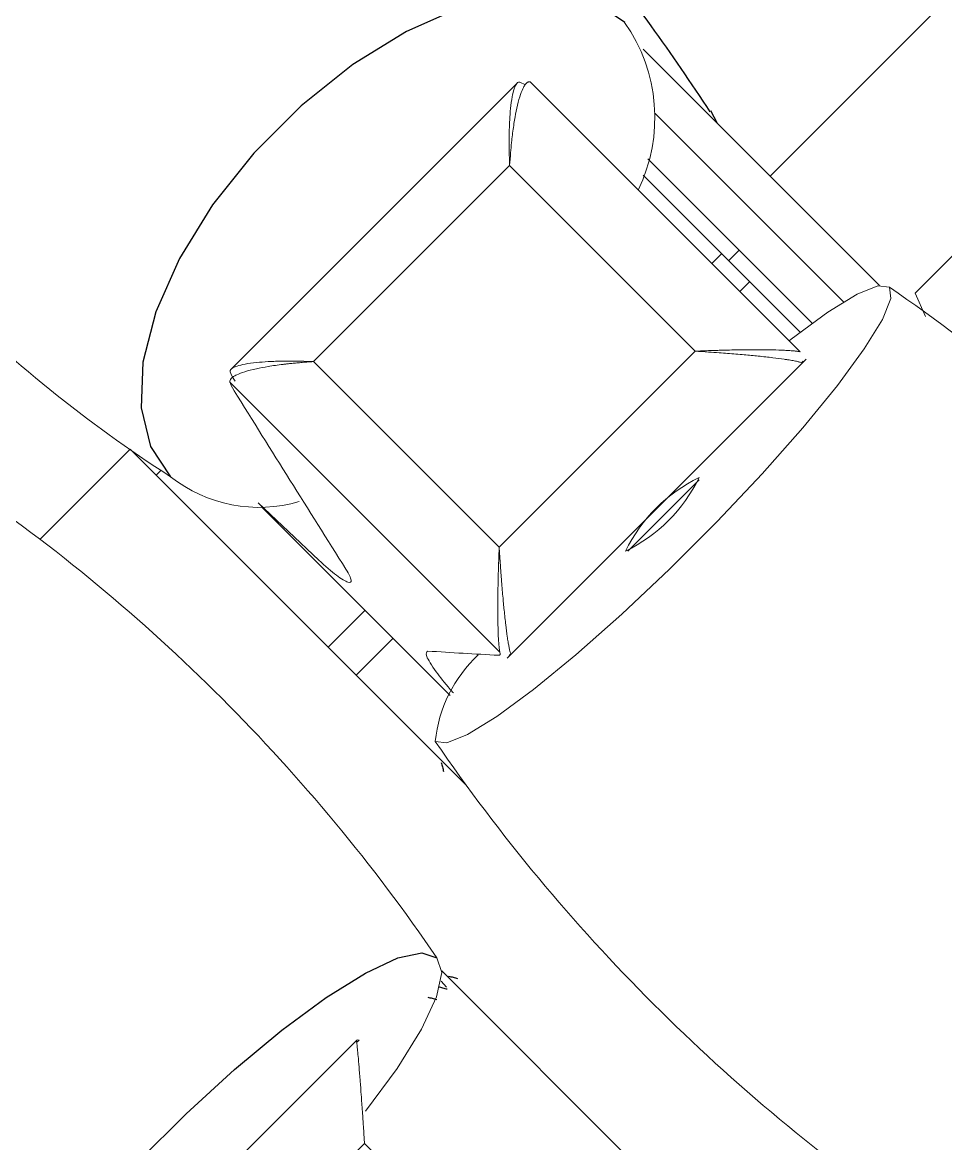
# Model space of a CAD drawing. Header units: millimetres. Extents: x -635 to 515, y -448 to 489.
# Drawn here: x -547.77 to -522.89, y -355.05 to -324.84 of the extents above; entities that cross this region are included whole.
import ezdxf

# ---------------------------------------------------------------- set-up
doc = ezdxf.new("R2010")
doc.units = ezdxf.units.MM

msp = doc.modelspace()

# ---------------------------------------------------------------- linework, layer by layer
at = {"color": 144, "linetype": 'Continuous', "lineweight": 18}
for p, q in [((-521.04, -322.4), (-527.617, -328.976)), ((-531.035, -325.558), (-524.67, -331.923)), ((-534.36, -326.444), (-534.214, -326.521)), ((-534.086, -326.437), (-526.809, -333.715)), ((-530.73, -327.277), (-525.638, -332.369)), ((-526.48, -332.941), (-530.913, -328.509)), ((-526.804, -333.183), (-531.036, -328.952)), ((-522.344, -330.765), (-523.707, -332.128)), ((-529.188, -331.335), (-528.92, -331.067)), ((-528.45, -330.972), (-528.733, -331.254)), ((-523.433, -332.765), (-523.707, -332.128)), ((-534.919, -338.98), (-529.634, -333.695)), ((-526.723, -333.961), (-526.768, -334.005)), ((-535.8, -345.4), (-544.865, -336.335)), ((-529.529, -337.163), (-531.451, -339.085)), ((-541.416, -337.784), (-539.783, -339.322)), ((-541.337, -337.884), (-536.245, -342.976)), ((-539.527, -341.674), (-538.537, -340.684)), ((-534.609, -341.846), (-534.653, -341.891)), ((-530.019, -356.838), (-536.468, -350.389)), ((-536.342, -350.834), (-536.487, -350.668)), ((-538.757, -352.259), (-546.619, -360.121)), ((-538.761, -352.326), (-538.691, -352.257)), ((-538.548, -355.045), (-533.48, -360.114))]:
    msp.add_line(p, q, dxfattribs=at)
at = {"color": 7, "linetype": 'Continuous', "lineweight": 25}
for p, q in [((-534.437, -326.473), (-542.141, -334.177)), ((-529.033, -327.561), (-529.212, -327.221)), ((-534.637, -328.692), (-539.922, -333.977)), ((-529.634, -333.695), (-534.637, -328.692)), ((-534.919, -338.98), (-539.922, -333.977)), ((-534.703, -341.967), (-526.647, -333.911)), ((-542.177, -334.528), (-534.899, -341.805)), ((-544.035, -336.909), (-544.163, -337.038)), ((-538.548, -355.045), (-543.833, -360.33))]:
    msp.add_line(p, q, dxfattribs=at)
at = {"color": 8, "linetype": 'Continuous', "lineweight": 25}
for p, q in [((-528.436, -332.087), (-528.168, -331.819)), ((-547.294, -338.763), (-544.874, -336.344)), ((-538.775, -342.426), (-537.785, -341.436))]:
    msp.add_line(p, q, dxfattribs=at)
at = {"color": 7, "linetype": 'Continuous', "lineweight": 25, "flags": 128}
for points in [[(-531.537, -324.838), (-532.348, -324.295), (-533.39, -324.043), (-534.619, -324.094), (-535.98, -324.445), (-537.415, -325.08), (-538.86, -325.972), (-540.253, -327.082), (-541.532, -328.361), (-542.642, -329.754), (-543.534, -331.199), (-544.169, -332.634), (-544.52, -333.995), (-544.571, -335.224), (-544.319, -336.266), (-543.776, -337.077)], [(-548.839, -362.278), (-548.973, -361.877), (-548.833, -361.226), (-548.426, -360.354), (-547.769, -359.298), (-546.892, -358.105), (-545.833, -356.828), (-544.637, -355.52), (-543.358, -354.241), (-542.051, -353.046), (-540.773, -351.986), (-539.58, -351.109), (-538.524, -350.453), (-537.652, -350.045), (-537.001, -349.906), (-536.6, -350.039)]]:
    msp.add_lwpolyline(points, dxfattribs=at)
at = {"color": 144, "linetype": 'Continuous', "lineweight": 18, "flags": 128}
for points in [[(-524.403, -331.972), (-524.363, -332.28), (-524.591, -332.842), (-525.079, -333.634), (-525.804, -334.62), (-526.736, -335.758), (-527.834, -336.998), (-529.049, -338.286), (-530.328, -339.565), (-531.616, -340.78), (-532.856, -341.878), (-533.994, -342.81), (-534.98, -343.535), (-535.772, -344.023), (-536.334, -344.252), (-536.642, -344.211)], [(-527.107, -333.416), (-527.051, -333.373), (-526.065, -332.648), (-525.274, -332.16), (-524.711, -331.931), (-524.403, -331.972)], [(-536.6, -350.039), (-536.467, -350.44), (-536.607, -351.091), (-537.014, -351.963), (-537.67, -353.018), (-538.52, -354.176)]]:
    msp.add_lwpolyline(points, dxfattribs=at)
at = {"color": 144, "linetype": 'Continuous', "lineweight": 18}
for centre, radius, start, end in [((-559.995, -323.042), 28, 45, 225), ((-535.194, -327.408), 4.469, 334.1979, 35.1005), ((-552.717, -373.244), 50.05, 34.4515, 55.5485), ((-523.911, -306.121), 36.782, 224.8139, 237.3112), ((-541.391, -334.052), 3.852, 231.7457, 286.3206), ((-527.672, -340.942), 4.267, 115.8483, 154.1517), ((-533.373, -335.241), 4.267, 295.8483, 334.1517), ((-576.886, -377.534), 48.774, 34.3141, 55.6859), ((-532.98, -344.577), 3.68, 132.8886, 174.2924), ((-495.37, -315.897), 50.05, 214.4515, 235.5485), ((-510.498, -372.54), 28, 225, 45)]:
    msp.add_arc(centre, radius, start, end, dxfattribs=at)
at = {"color": 7, "linetype": 'Continuous', "lineweight": 25}
for points, knots in [([(-529.23, -327.25), (-529.75, -326.469), (-530.949, -324.665), (-532.762, -322.455), (-534.117, -321.114), (-534.594, -320.641)], [0, 0, 0, 0, 0.331087, 0.764317, 1, 1, 1, 1]), ([(-536.482, -344.778), (-536.471, -344.818), (-536.449, -344.899), (-536.428, -344.98), (-536.417, -345.02)], [0, 0, 0, 0, 0.500029, 1, 1, 1, 1]), ([(-536.281, -350.532), (-536.241, -350.543), (-536.16, -350.564), (-536.08, -350.586), (-536.039, -350.597)], [0, 0, 0, 0, 0.499971, 1, 1, 1, 1]), ([(-536.564, -350.815), (-536.523, -350.826), (-536.443, -350.847), (-536.362, -350.869), (-536.322, -350.88)], [0, 0, 0, 0, 0.499975, 1, 1, 1, 1]), ([(-536.846, -351.098), (-536.805, -351.109), (-536.725, -351.13), (-536.644, -351.152), (-536.604, -351.163)], [0, 0, 0, 0, 0.499978, 1, 1, 1, 1])]:
    msp.add_open_spline(points, degree=3, knots=knots, dxfattribs=at)
at = {"color": 144, "linetype": 'Continuous', "lineweight": 18}
for points, knots in [([(-534.637, -328.692), (-534.64, -328.632), (-534.644, -328.516), (-534.648, -328.353), (-534.651, -328.209), (-534.651, -328.081), (-534.651, -327.971), (-534.649, -327.764), (-534.64, -327.483), (-534.614, -327.135), (-534.575, -326.846), (-534.527, -326.649), (-534.482, -326.536), (-534.444, -326.476), (-534.403, -326.442), (-534.374, -326.443), (-534.36, -326.444)], [0, 0, 0, 0, 0.053549, 0.102357, 0.146423, 0.185747, 0.22033, 0.250172, 0.383563, 0.499569, 0.631341, 0.749409, 0.815696, 0.8793, 0.940595, 1, 1, 1, 1]), ([(-534.086, -326.437), (-534.095, -326.436), (-534.113, -326.434), (-534.14, -326.442), (-534.168, -326.459), (-534.196, -326.485), (-534.225, -326.521), (-534.253, -326.566), (-534.301, -326.66), (-534.369, -326.839), (-534.444, -327.13), (-534.51, -327.479), (-534.555, -327.796), (-534.589, -328.094), (-534.615, -328.367), (-534.629, -328.577), (-534.637, -328.692)], [0, 0, 0, 0, 0.033609, 0.067818, 0.102712, 0.138371, 0.174873, 0.212291, 0.250694, 0.368497, 0.500524, 0.616367, 0.749917, 0.814279, 0.89764, 1, 1, 1, 1]), ([(-529.634, -333.695), (-529.572, -333.692), (-529.454, -333.687), (-529.284, -333.681), (-529.131, -333.676), (-528.994, -333.672), (-528.875, -333.669), (-528.648, -333.663), (-528.331, -333.658), (-527.917, -333.657), (-527.548, -333.66), (-527.268, -333.669), (-527.082, -333.679), (-526.962, -333.689), (-526.868, -333.701), (-526.828, -333.71), (-526.809, -333.715)], [0, 0, 0, 0, 0.053574, 0.102397, 0.146468, 0.185786, 0.220354, 0.250174, 0.383713, 0.499575, 0.631591, 0.749413, 0.815938, 0.879608, 0.940818, 1, 1, 1, 1]), ([(-526.81, -333.994), (-526.82, -333.991), (-526.841, -333.984), (-526.884, -333.973), (-526.936, -333.962), (-526.997, -333.95), (-527.067, -333.937), (-527.146, -333.925), (-527.295, -333.903), (-527.55, -333.87), (-527.919, -333.83), (-528.332, -333.791), (-528.688, -333.76), (-529.011, -333.736), (-529.301, -333.716), (-529.516, -333.703), (-529.634, -333.695)], [0, 0, 0, 0, 0.033753, 0.068062, 0.10301, 0.138676, 0.175134, 0.212453, 0.250697, 0.368746, 0.50053, 0.616517, 0.749918, 0.814318, 0.897679, 1, 1, 1, 1]), ([(-539.922, -333.977), (-539.982, -333.981), (-540.098, -333.988), (-540.262, -334.002), (-540.407, -334.015), (-540.535, -334.027), (-540.645, -334.039), (-540.853, -334.064), (-541.135, -334.104), (-541.484, -334.17), (-541.775, -334.245), (-541.972, -334.319), (-542.085, -334.381), (-542.146, -334.431), (-542.179, -334.48), (-542.178, -334.512), (-542.177, -334.528)], [0, 0, 0, 0, 0.05357, 0.10239, 0.146457, 0.185773, 0.220338, 0.250156, 0.383699, 0.499563, 0.631583, 0.749407, 0.815934, 0.879605, 0.940817, 1, 1, 1, 1]), ([(-542.17, -334.254), (-542.171, -334.246), (-542.173, -334.23), (-542.165, -334.206), (-542.148, -334.182), (-542.122, -334.16), (-542.086, -334.138), (-542.04, -334.117), (-541.948, -334.083), (-541.768, -334.039), (-541.479, -334), (-541.131, -333.974), (-540.816, -333.964), (-540.518, -333.962), (-540.246, -333.965), (-540.037, -333.973), (-539.922, -333.977)], [0, 0, 0, 0, 0.033752, 0.06806, 0.103008, 0.138673, 0.17513, 0.212448, 0.250691, 0.368737, 0.500518, 0.616502, 0.749901, 0.814305, 0.897672, 1, 1, 1, 1]), ([(-542.064, -334.761), (-541.563, -335.563), (-540.56, -337.168), (-539.553, -338.769), (-539.049, -339.57)], [0, 0, 0, 0, 0.5, 1, 1, 1, 1]), ([(-534.899, -341.805), (-534.902, -341.795), (-534.907, -341.774), (-534.914, -341.731), (-534.921, -341.68), (-534.927, -341.619), (-534.933, -341.549), (-534.938, -341.47), (-534.946, -341.321), (-534.954, -341.066), (-534.957, -340.697), (-534.956, -340.283), (-534.95, -339.927), (-534.942, -339.603), (-534.933, -339.313), (-534.924, -339.098), (-534.919, -338.98)], [0, 0, 0, 0, 0.033608, 0.067817, 0.10271, 0.138368, 0.174869, 0.212286, 0.250688, 0.368489, 0.500512, 0.616353, 0.749899, 0.814266, 0.897633, 1, 1, 1, 1]), ([(-534.919, -338.98), (-534.915, -339.042), (-534.908, -339.16), (-534.897, -339.329), (-534.886, -339.483), (-534.876, -339.619), (-534.868, -339.738), (-534.85, -339.965), (-534.823, -340.282), (-534.784, -340.695), (-534.744, -341.064), (-534.708, -341.344), (-534.68, -341.529), (-534.658, -341.65), (-534.638, -341.745), (-534.626, -341.785), (-534.62, -341.804)], [0, 0, 0, 0, 0.053546, 0.10235, 0.146412, 0.185733, 0.220314, 0.250155, 0.383549, 0.499557, 0.631333, 0.749403, 0.815692, 0.879297, 0.940594, 1, 1, 1, 1]), ([(-539.783, -339.322), (-539.602, -339.49), (-539.438, -339.629), (-539.238, -339.781), (-539.178, -339.823), (-539.075, -339.886), (-539.033, -339.908), (-538.965, -339.93), (-538.94, -339.931), (-538.91, -339.912), (-538.905, -339.892), (-538.913, -339.832), (-538.927, -339.792), (-538.974, -339.694), (-539.007, -339.637), (-539.049, -339.57)], [0, 0, 0, 0, 0.25, 0.25, 0.375, 0.375, 0.5, 0.5, 0.625, 0.625, 0.75, 0.75, 0.875, 0.875, 1, 1, 1, 1]), ([(-536.842, -341.777), (-536.874, -341.803), (-536.937, -341.855), (-536.665, -342.278), (-536.375, -342.658), (-536.183, -342.871), (-536.154, -342.903)], [0, 0, 0, 0, 0.342138, 0.683586, 0.952519, 1, 1, 1, 1]), ([(-536.842, -341.777), (-536.526, -341.796), (-535.892, -341.836), (-535.254, -341.872), (-534.936, -341.889)], [0, 0, 0, 0, 0.5, 1, 1, 1, 1]), ([(-538.548, -355.045), (-538.552, -354.983), (-538.56, -354.865), (-538.571, -354.695), (-538.581, -354.542), (-538.59, -354.407), (-538.598, -354.288), (-538.614, -354.063), (-538.637, -353.751), (-538.667, -353.346), (-538.696, -352.989), (-538.718, -352.722), (-538.735, -352.548), (-538.746, -352.437), (-538.756, -352.353), (-538.761, -352.32), (-538.764, -352.304)], [0, 0, 0, 0, 0.053546, 0.10235, 0.146412, 0.185733, 0.220314, 0.250155, 0.383549, 0.499557, 0.631333, 0.749403, 0.815692, 0.879297, 0.940594, 1, 1, 1, 1])]:
    msp.add_open_spline(points, degree=3, knots=knots, dxfattribs=at)
for points in [[(-526.723, -333.961), (-526.719, -334.005), (-526.748, -334.016), (-526.81, -333.994)], [(-542.038, -334.507), (-542.112, -334.392), (-542.157, -334.307), (-542.17, -334.254)], [(-542.064, -334.761), (-542.13, -334.655), (-542.168, -334.578), (-542.177, -334.528)], [(-534.899, -341.805), (-534.881, -341.864), (-534.894, -341.892), (-534.936, -341.889)], [(-534.62, -341.804), (-534.598, -341.866), (-534.609, -341.895), (-534.653, -341.891)], [(-538.764, -352.304), (-538.773, -352.255), (-538.749, -352.239), (-538.691, -352.257)]]:
    msp.add_open_spline(points, degree=3, dxfattribs=at)

doc.saveas('drawing.dxf')
